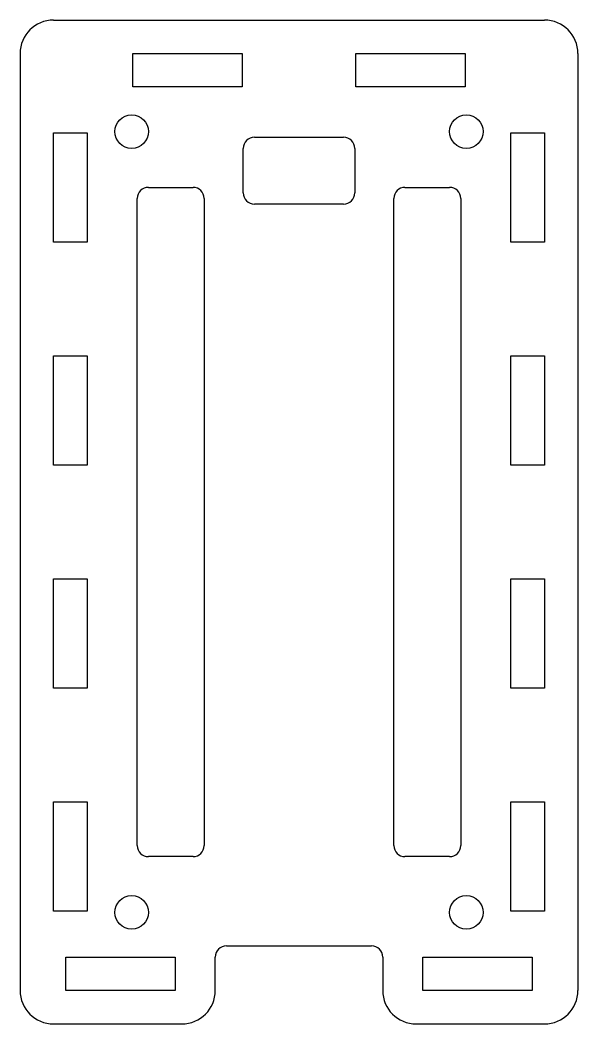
# Model space of a CAD drawing. Extents: x 0 to 50, y -6 to 84.
import ezdxf

# ---------------------------------------------------------------- set-up
doc = ezdxf.new("R2010")
doc.units = 0
doc.layers.get('0').update_dxf_attribs({"linetype": 'continuous'})

# ---------------------------------------------------------------- blocks, each defined once
blk = doc.blocks.new('FILLET007')
at = {"color": 0}
for p, q in [((3, 84), (47, 84)), ((0, 81), (0, -3)), ((10.1, 81), (19.9, 81)), ((10.1, 78), (10.1, 81)), ((19.9, 81), (19.9, 78)), ((30.1, 81), (39.9, 81)), ((30.1, 78), (30.1, 81)), ((39.9, 81), (39.9, 78)), ((50, 81), (50, -3)), ((19.9, 78), (10.1, 78)), ((39.9, 78), (30.1, 78)), ((3, 73.9), (6, 73.9)), ((3, 64.1), (3, 73.9)), ((6, 73.9), (6, 64.1)), ((44, 73.9), (47, 73.9)), ((44, 64.1), (44, 73.9)), ((47, 73.9), (47, 64.1)), ((21, 73.5), (29, 73.5)), ((20, 68.5), (20, 72.5)), ((30, 72.5), (30, 68.5)), ((11.5, 69), (15.5, 69)), ((34.5, 69), (38.5, 69)), ((10.5, 10), (10.5, 68)), ((16.5, 68), (16.5, 10)), ((29, 67.5), (21, 67.5)), ((33.5, 10), (33.5, 68)), ((39.5, 68), (39.5, 10)), ((6, 64.1), (3, 64.1)), ((47, 64.1), (44, 64.1)), ((3, 53.9), (6, 53.9)), ((3, 44.1), (3, 53.9)), ((6, 53.9), (6, 44.1)), ((44, 53.9), (47, 53.9)), ((44, 44.1), (44, 53.9)), ((47, 53.9), (47, 44.1)), ((6, 44.1), (3, 44.1)), ((47, 44.1), (44, 44.1)), ((3, 33.9), (6, 33.9)), ((3, 24.1), (3, 33.9)), ((6, 33.9), (6, 24.1)), ((44, 33.9), (47, 33.9)), ((44, 24.1), (44, 33.9)), ((47, 33.9), (47, 24.1)), ((6, 24.1), (3, 24.1)), ((47, 24.1), (44, 24.1)), ((3, 13.9), (6, 13.9)), ((3, 4.1), (3, 13.9)), ((6, 13.9), (6, 4.1)), ((44, 13.9), (47, 13.9)), ((44, 4.1), (44, 13.9)), ((47, 13.9), (47, 4.1)), ((15.5, 9), (11.5, 9)), ((38.5, 9), (34.5, 9)), ((6, 4.1), (3, 4.1)), ((47, 4.1), (44, 4.1)), ((18.5, 1), (31.5, 1)), ((4.1, 0), (13.9, 0)), ((4.1, -3), (4.1, 0)), ((13.9, 0), (13.9, -3)), ((17.5, -3), (17.5, 0)), ((32.5, 0), (32.5, -3)), ((36.1, 0), (45.9, 0)), ((36.1, -3), (36.1, 0)), ((45.9, 0), (45.9, -3)), ((13.9, -3), (4.1, -3)), ((45.9, -3), (36.1, -3)), ((3, -6), (14.5, -6)), ((35.5, -6), (47, -6))]:
    blk.add_line(p, q, dxfattribs=at)
for centre in [(10, 74), (40, 74), (10, 4), (40, 4)]:
    blk.add_circle(centre, 1.5, dxfattribs=at)
for centre, radius, start, end in [((3, 81), 3, 90, -180), ((47, 81), 3, 0, 90), ((21, 72.5), 1, 90, -180), ((29, 72.5), 1, 0, 90), ((11.5, 68), 1, 90, -180), ((15.5, 68), 1, 0, 90), ((21, 68.5), 1, -180, -90), ((29, 68.5), 1, -90, 0), ((34.5, 68), 1, 90, -180), ((38.5, 68), 1, 0, 90), ((11.5, 10), 1, 180, -90), ((15.5, 10), 1, -90, 0), ((34.5, 10), 1, 180, -90), ((38.5, 10), 1, -90, 0), ((18.5, 0), 1, 90, 180), ((31.5, 0), 1, 0, 90), ((3, -3), 3, 180, -90), ((14.5, -3), 3, -90, 0), ((35.5, -3), 3, 180, -90), ((47, -3), 3, -90, 0)]:
    blk.add_arc(centre, radius, start, end, dxfattribs=at)

msp = doc.modelspace()

# ---------------------------------------------------------------- block references
at = {"color": 0}
msp.add_blockref('FILLET007', (0, 0), dxfattribs=at)

doc.saveas('drawing.dxf')
